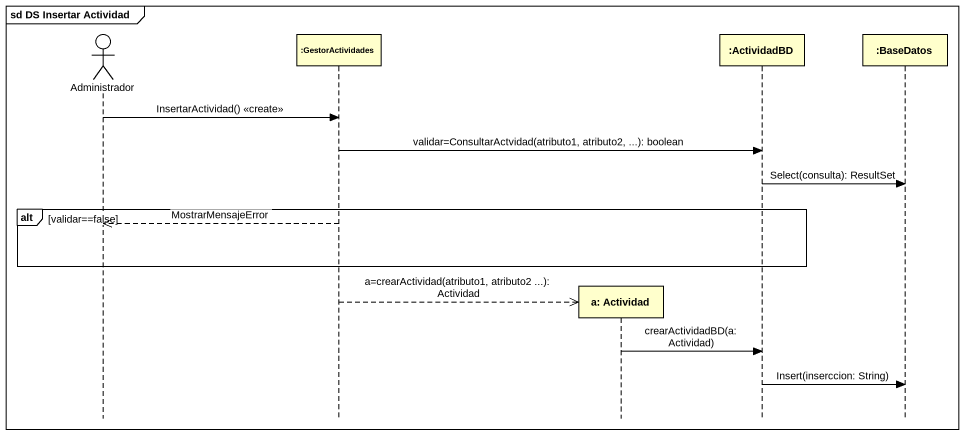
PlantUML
@startuml
mainframe sd DS Insertar Actividad
hide footbox
actor Administrador
participant ":GestorActividades" as GestorActividades
participant "a: Actividad" as a_Actividad
participant ":ActividadBD" as ActividadBD
participant ":BaseDatos" as BaseDatos

Administrador -> GestorActividades : InsertarActividad() <<create>>
GestorActividades -> ActividadBD : validar=ConsultarActvidad(atributo1, atributo2, ...): boolean
ActividadBD -> BaseDatos : Select(consulta): ResultSet
alt validar==false
  GestorActividades -->> Administrador : MostrarMensajeError
end
GestorActividades -->> a_Actividad ** : a=crearActividad(atributo1, atributo2 ...): Actividad
a_Actividad -> ActividadBD : crearActividadBD(a: Actividad)
ActividadBD -> BaseDatos : Insert(inserccion: String)
@enduml
